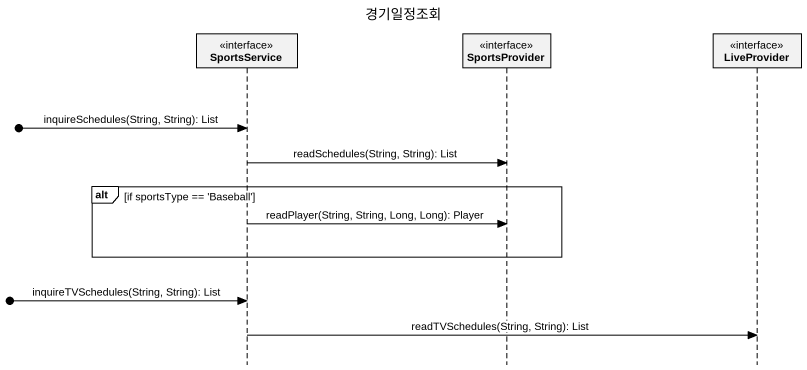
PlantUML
@startuml
title 경기일정조회
hide footbox
participant SportsService <<interface>>
participant SportsProvider <<interface>>
participant LiveProvider <<interface>>

[o-> SportsService : inquireSchedules(String, String): List
SportsService -> SportsProvider : readSchedules(String, String): List
alt if sportsType == 'Baseball'
  SportsService -> SportsProvider : readPlayer(String, String, Long, Long): Player
end
[o-> SportsService : inquireTVSchedules(String, String): List
SportsService -> LiveProvider : readTVSchedules(String, String): List
@enduml
